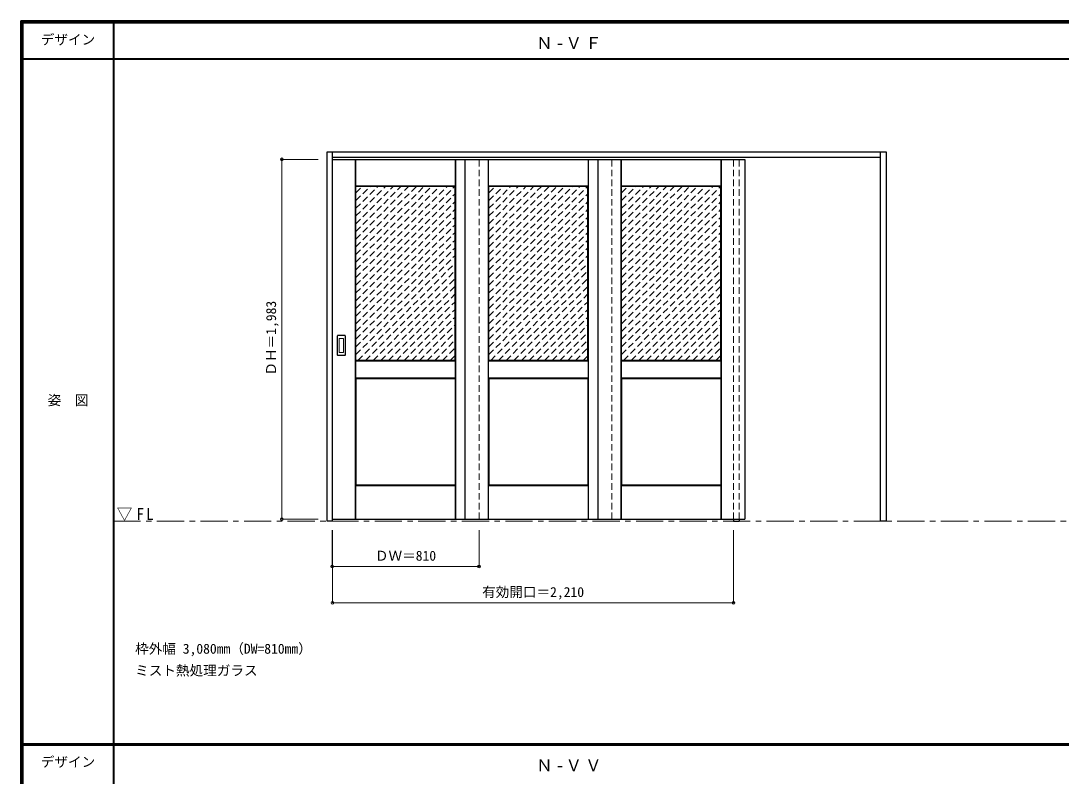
# Model space of a CAD drawing. Units: millimetres, scale not verified. Extents: x -6000 to 5700, y -4307 to 4260.
# Drawn here: x -6000 to -267, y 12 to 4175 of the extents above; entities that cross this region are included whole.
import ezdxf
from ezdxf.enums import TextEntityAlignment as Align

# ---------------------------------------------------------------- set-up
doc = ezdxf.new("R2010")
doc.units = ezdxf.units.MM
doc.header["$LTSCALE"] = 30
doc.header["$PDMODE"] = 32
doc.header["$PDSIZE"] = 15
doc.linetypes.add('CHAIN1', pattern=[8, 5, -1, 1, -1])
doc.linetypes.add('DASHED1', pattern=[1.8, 1.2, -0.6])
for name, color, linetype, lineweight in [('0-1_通り芯', 7, 'CHAIN1', 18), ('0-2_扉', 4, 'DASHED1', 9), ('0-3_仕上げ', 7, 'Continuous', 18), ('0-4_枠', 3, 'Continuous', 25), ('0-6_引手', 7, 'Continuous', 18), ('0-B_寸法', 4, 'Continuous', 9), ('0-C_ハッチ', 4, 'DASHED1', 9), ('F-1_枠', 6, 'Continuous', 40)]:
    doc.layers.add(name, color=color, linetype=linetype, lineweight=lineweight)
doc.layers.add('0-A_文字', color=7, linetype='Continuous')
doc.layers.add('F-A_文字', color=7, linetype='Continuous')
doc.styles.add('ＭＳ ゴシック', font='')
doc.styles.get('ＭＳ ゴシック').set_extended_font_data('MS Gothic')

msp = doc.modelspace()

# ---------------------------------------------------------------- linework, layer by layer
at = {"layer": '0-1_通り芯'}
msp.add_line((-5490, 1418), (5690, 1418), dxfattribs=at)
at = {"layer": '0-2_扉'}
for p, q in [((-4285, 3411.5), (-4282, 3411.5)), ((-4285, 1428.5), (-4285, 3411.5)), ((-3475, 1428.5), (-3475, 3411.5)), ((-2743, 1428.5), (-2743, 3411.5)), ((-4282, 1428.5), (-4285, 1428.5))]:
    msp.add_line(p, q, dxfattribs=at)
at = {"layer": '0-2_扉', "color": 3, "linetype": 'Continuous', "lineweight": 25}
for p, q in [((-3553, 3411.5), (-3553, 1428.5)), ((-2821, 3411.5), (-2821, 1428.5)), ((-4282, 1428.5), (-2011, 1428.5))]:
    msp.add_line(p, q, dxfattribs=at)
msp.add_lwpolyline([(-4282, 3411.5), (-2011, 3411.5), (-2011, 1428.5)], dxfattribs=at)
at = {"layer": '0-3_仕上げ'}
for p, q in [((-4157, 1428.5), (-4157, 3411.5)), ((-4155.5, 3264), (-4155.5, 3411.5)), ((-4154, 3265.5), (-4154, 3411.5)), ((-3606, 3265.5), (-3606, 3411.5)), ((-3604.5, 3264), (-3604.5, 3411.5)), ((-3603, 1428.5), (-3603, 3411.5)), ((-3425, 1428.5), (-3425, 3411.5)), ((-3423.5, 3264), (-3423.5, 3411.5)), ((-3422, 3265.5), (-3422, 3411.5)), ((-2874, 3265.5), (-2874, 3411.5)), ((-2872.5, 3264), (-2872.5, 3411.5)), ((-2871, 1428.5), (-2871, 3411.5)), ((-2693, 1428.5), (-2693, 3411.5)), ((-2691.5, 3264), (-2691.5, 3411.5)), ((-2690, 3265.5), (-2690, 3411.5)), ((-2142, 3265.5), (-2142, 3411.5)), ((-2140.5, 3264), (-2140.5, 3411.5)), ((-2139, 1428.5), (-2139, 3411.5)), ((-4154, 3265.5), (-4155.5, 3264)), ((-4153, 3261.5), (-4155.5, 3264)), ((-3606, 3265.5), (-4154, 3265.5)), ((-3422, 3265.5), (-3423.5, 3264)), ((-3421, 3261.5), (-3423.5, 3264)), ((-2874, 3265.5), (-3422, 3265.5)), ((-2690, 3265.5), (-2691.5, 3264)), ((-2689, 3261.5), (-2691.5, 3264)), ((-2142, 3265.5), (-2690, 3265.5)), ((-4155.5, 2206), (-4155.5, 2301)), ((-4154, 2207.5), (-4154, 2299.5)), ((-3606, 2299.5), (-4154, 2299.5)), ((-3607, 2303.5), (-3604.5, 2301)), ((-3606, 2299.5), (-3604.5, 2301)), ((-3606, 2207.5), (-3606, 2299.5)), ((-3604.5, 2206), (-3604.5, 2301)), ((-3423.5, 2206), (-3423.5, 2301)), ((-3422, 2207.5), (-3422, 2299.5)), ((-2874, 2299.5), (-3422, 2299.5)), ((-2875, 2303.5), (-2872.5, 2301)), ((-2874, 2299.5), (-2872.5, 2301)), ((-2874, 2207.5), (-2874, 2299.5)), ((-2872.5, 2206), (-2872.5, 2301)), ((-2691.5, 2206), (-2691.5, 2301)), ((-2690, 2207.5), (-2690, 2299.5)), ((-2142, 2299.5), (-2690, 2299.5)), ((-2143, 2303.5), (-2140.5, 2301)), ((-2142, 2299.5), (-2140.5, 2301)), ((-2142, 2207.5), (-2142, 2299.5)), ((-2140.5, 2206), (-2140.5, 2301)), ((-4154, 2207.5), (-4155.5, 2206)), ((-4153, 2203.5), (-4155.5, 2206)), ((-4154, 2207.5), (-3606, 2207.5)), ((-3422, 2207.5), (-3423.5, 2206)), ((-3421, 2203.5), (-3423.5, 2206)), ((-3422, 2207.5), (-2874, 2207.5)), ((-2690, 2207.5), (-2691.5, 2206)), ((-2689, 2203.5), (-2691.5, 2206)), ((-2690, 2207.5), (-2142, 2207.5)), ((-4155.5, 1428.5), (-4155.5, 1614)), ((-4154, 1428.5), (-4154, 1612.5)), ((-3606, 1612.5), (-4154, 1612.5)), ((-3607, 1616.5), (-3604.5, 1614)), ((-3606, 1612.5), (-3604.5, 1614)), ((-3606, 1428.5), (-3606, 1612.5)), ((-3604.5, 1428.5), (-3604.5, 1614)), ((-3423.5, 1428.5), (-3423.5, 1614)), ((-3422, 1428.5), (-3422, 1612.5)), ((-2874, 1612.5), (-3422, 1612.5)), ((-2875, 1616.5), (-2872.5, 1614)), ((-2874, 1612.5), (-2872.5, 1614)), ((-2874, 1428.5), (-2874, 1612.5)), ((-2872.5, 1428.5), (-2872.5, 1614)), ((-2691.5, 1428.5), (-2691.5, 1614)), ((-2690, 1428.5), (-2690, 1612.5)), ((-2142, 1612.5), (-2690, 1612.5)), ((-2143, 1616.5), (-2140.5, 1614)), ((-2142, 1612.5), (-2140.5, 1614)), ((-2142, 1428.5), (-2142, 1612.5)), ((-2140.5, 1428.5), (-2140.5, 1614))]:
    msp.add_line(p, q, dxfattribs=at)
at = {"layer": '0-3_仕上げ', "color": 3, "lineweight": 25}
for p, q in [((-4153, 2303.5), (-4153, 3261.5)), ((-3607, 3261.5), (-4153, 3261.5)), ((-3607, 2303.5), (-3607, 3261.5)), ((-3421, 2303.5), (-3421, 3261.5)), ((-2875, 3261.5), (-3421, 3261.5)), ((-2875, 2303.5), (-2875, 3261.5)), ((-2689, 2303.5), (-2689, 3261.5)), ((-2143, 3261.5), (-2689, 3261.5)), ((-2143, 2303.5), (-2143, 3261.5)), ((-3607, 2303.5), (-4153, 2303.5)), ((-2875, 2303.5), (-3421, 2303.5)), ((-2143, 2303.5), (-2689, 2303.5)), ((-4153, 2203.5), (-4153, 1616.5)), ((-3421, 2203.5), (-3421, 1616.5)), ((-2689, 2203.5), (-2689, 1616.5)), ((-3607, 1616.5), (-4153, 1616.5)), ((-2875, 1616.5), (-3421, 1616.5)), ((-2143, 1616.5), (-2689, 1616.5))]:
    msp.add_line(p, q, dxfattribs=at)
at = {"layer": '0-3_仕上げ'}
for points in [[(-3606, 3265.5), (-3604.5, 3264), (-3607, 3261.5)], [(-2874, 3265.5), (-2872.5, 3264), (-2875, 3261.5)], [(-2142, 3265.5), (-2140.5, 3264), (-2143, 3261.5)], [(-4154, 2299.5), (-4155.5, 2301), (-4153, 2303.5)], [(-3422, 2299.5), (-3423.5, 2301), (-3421, 2303.5)], [(-2690, 2299.5), (-2691.5, 2301), (-2689, 2303.5)], [(-3606, 2207.5), (-3604.5, 2206), (-3607, 2203.5)], [(-2874, 2207.5), (-2872.5, 2206), (-2875, 2203.5)], [(-2142, 2207.5), (-2140.5, 2206), (-2143, 2203.5)], [(-4154, 1612.5), (-4155.5, 1614), (-4153, 1616.5)], [(-3422, 1612.5), (-3423.5, 1614), (-3421, 1616.5)], [(-2690, 1612.5), (-2691.5, 1614), (-2689, 1616.5)]]:
    msp.add_lwpolyline(points, dxfattribs=at)
at = {"layer": '0-3_仕上げ', "color": 3, "lineweight": 25}
for points in [[(-4153, 2203.5), (-3607, 2203.5), (-3607, 1616.5)], [(-3421, 2203.5), (-2875, 2203.5), (-2875, 1616.5)], [(-2689, 2203.5), (-2143, 2203.5), (-2143, 1616.5)]]:
    msp.add_lwpolyline(points, dxfattribs=at)
at = {"layer": '0-4_枠'}
for p, q in [((-4282, 1418), (-4282, 3453)), ((-1262, 1418), (-1262, 3453)), ((-4282, 3423), (-1262, 3423)), ((-2072, 1428.5), (-2072, 1418)), ((-2072, 1418), (-2042, 1418)), ((-2042, 1428.5), (-2042, 1418)), ((-1232, 1418), (-1262, 1418))]:
    msp.add_line(p, q, dxfattribs=at)
at = {"layer": '0-4_枠', "color": 4, "linetype": 'DASHED1', "lineweight": 9}
for p, q in [((-2072, 1428.5), (-2072, 3423)), ((-2042, 1428.5), (-2042, 3423))]:
    msp.add_line(p, q, dxfattribs=at)
at = {"layer": '0-4_枠'}
for points in [[(-4282, 1418), (-4312, 1418), (-4312, 3453)], [(-4312, 3453), (-1232, 3453), (-1232, 1418)]]:
    msp.add_lwpolyline(points, dxfattribs=at)
at = {"layer": '0-6_引手', "color": 3, "lineweight": 25}
for p, q in [((-4255, 2332.5), (-4255, 2439.5)), ((-4214.5, 2441), (-4253.5, 2441)), ((-4213, 2439.5), (-4213, 2332.5)), ((-4214.5, 2331), (-4253.5, 2331))]:
    msp.add_line(p, q, dxfattribs=at)
at = {"layer": '0-6_引手'}
for p, q in [((-4246.5, 2348.5), (-4246.5, 2423.5)), ((-4223, 2425), (-4245, 2425)), ((-4221.5, 2423.5), (-4221.5, 2348.5)), ((-4223, 2347), (-4245, 2347))]:
    msp.add_line(p, q, dxfattribs=at)
at = {"layer": '0-6_引手', "color": 3, "lineweight": 25}
for centre, start, end in [((-4253.5, 2439.5), 90, 180), ((-4214.5, 2439.5), 0, 90), ((-4253.5, 2332.5), 180, 270), ((-4214.5, 2332.5), 270, 0)]:
    msp.add_arc(centre, 1.5, start, end, dxfattribs=at)
at = {"layer": '0-6_引手'}
for centre, start, end in [((-4245, 2423.5), 90, 180), ((-4223, 2423.5), 0, 90), ((-4245, 2348.5), 180, 270), ((-4223, 2348.5), 270, 0)]:
    msp.add_arc(centre, 1.5, start, end, dxfattribs=at)
at = {"layer": '0-B_寸法'}
for p, q in [((-4562, 3411.5), (-4562, 1428.5)), ((-4562, 3411.5), (-4362, 3411.5)), ((-4562, 1428.5), (-4362, 1428.5)), ((-4285, 1168), (-4285, 1368)), ((-4282, 968), (-4282, 1368)), ((-3475, 1168), (-3475, 1368)), ((-2072, 968), (-2072, 1368)), ((-4285, 1168), (-3475, 1168)), ((-4282, 968), (-2072, 968))]:
    msp.add_line(p, q, dxfattribs=at)
at = {"layer": '0-B_寸法', "color": 7}
for p in [(-4562, 3411.5), (-4562, 1428.5), (-4285, 1168), (-3475, 1168), (-4282, 968), (-2072, 968)]:
    msp.add_point(p, dxfattribs=at)
at = {"layer": '0-C_ハッチ'}
for p, q in [((-4153, 3226.56), (-4118.06, 3261.5)), ((-4153, 3141.71), (-4033.21, 3261.5)), ((-4153, 3184.13), (-4075.63, 3261.5)), ((-4153, 2759.87), (-3651.37, 3261.5)), ((-4153, 2802.29), (-3693.8, 3261.5)), ((-4153, 2844.72), (-3736.22, 3261.5)), ((-4153, 2887.15), (-3778.65, 3261.5)), ((-4153, 2929.57), (-3821.07, 3261.5)), ((-4153, 2972), (-3863.5, 3261.5)), ((-4153, 3014.43), (-3905.93, 3261.5)), ((-4153, 3056.85), (-3948.35, 3261.5)), ((-4153, 3099.28), (-3990.78, 3261.5)), ((-4153, 2717.44), (-3608.94, 3261.5)), ((-4153, 2675.02), (-3607, 3221.02)), ((-3421, 3226.56), (-3386.06, 3261.5)), ((-3421, 3141.71), (-3301.21, 3261.5)), ((-3421, 3184.13), (-3343.63, 3261.5)), ((-3421, 2759.87), (-2919.37, 3261.5)), ((-3421, 2802.29), (-2961.8, 3261.5)), ((-3421, 2844.72), (-3004.22, 3261.5)), ((-3421, 2887.15), (-3046.65, 3261.5)), ((-3421, 2929.57), (-3089.07, 3261.5)), ((-3421, 2972), (-3131.5, 3261.5)), ((-3421, 3014.43), (-3173.93, 3261.5)), ((-3421, 3056.85), (-3216.35, 3261.5)), ((-3421, 3099.28), (-3258.78, 3261.5)), ((-3421, 2717.44), (-2876.94, 3261.5)), ((-3421, 2675.02), (-2875, 3221.02)), ((-2689, 3226.56), (-2654.06, 3261.5)), ((-2689, 3141.71), (-2569.21, 3261.5)), ((-2689, 3184.13), (-2611.63, 3261.5)), ((-2689, 2759.87), (-2187.37, 3261.5)), ((-2689, 2802.29), (-2229.8, 3261.5)), ((-2689, 2844.72), (-2272.22, 3261.5)), ((-2689, 2887.15), (-2314.65, 3261.5)), ((-2689, 2929.57), (-2357.07, 3261.5)), ((-2689, 2972), (-2399.5, 3261.5)), ((-2689, 3014.43), (-2441.93, 3261.5)), ((-2689, 3056.85), (-2484.35, 3261.5)), ((-2689, 3099.28), (-2526.78, 3261.5)), ((-2689, 2717.44), (-2144.94, 3261.5)), ((-2689, 2675.02), (-2143, 3221.02)), ((-4153, 2632.59), (-3607, 3178.59)), ((-3421, 2632.59), (-2875, 3178.59)), ((-2689, 2632.59), (-2143, 3178.59)), ((-4153, 2590.16), (-3607, 3136.16)), ((-3421, 2590.16), (-2875, 3136.16)), ((-2689, 2590.16), (-2143, 3136.16)), ((-4153, 2547.74), (-3607, 3093.74)), ((-4153, 2505.31), (-3607, 3051.31)), ((-3421, 2547.74), (-2875, 3093.74)), ((-3421, 2505.31), (-2875, 3051.31)), ((-2689, 2547.74), (-2143, 3093.74)), ((-2689, 2505.31), (-2143, 3051.31)), ((-4153, 2462.88), (-3607, 3008.88)), ((-3421, 2462.88), (-2875, 3008.88)), ((-2689, 2462.88), (-2143, 3008.88)), ((-4153, 2420.46), (-3607, 2966.46)), ((-4153, 2378.03), (-3607, 2924.03)), ((-3421, 2420.46), (-2875, 2966.46)), ((-3421, 2378.03), (-2875, 2924.03)), ((-2689, 2420.46), (-2143, 2966.46)), ((-2689, 2378.03), (-2143, 2924.03)), ((-4153, 2335.6), (-3607, 2881.6)), ((-3421, 2335.6), (-2875, 2881.6)), ((-2689, 2335.6), (-2143, 2881.6)), ((-4142.68, 2303.5), (-3607, 2839.18)), ((-3410.68, 2303.5), (-2875, 2839.18)), ((-2678.68, 2303.5), (-2143, 2839.18)), ((-4100.25, 2303.5), (-3607, 2796.75)), ((-4057.83, 2303.5), (-3607, 2754.33)), ((-3368.25, 2303.5), (-2875, 2796.75)), ((-3325.83, 2303.5), (-2875, 2754.33)), ((-2636.25, 2303.5), (-2143, 2796.75)), ((-2593.83, 2303.5), (-2143, 2754.33)), ((-4015.4, 2303.5), (-3607, 2711.9)), ((-3283.4, 2303.5), (-2875, 2711.9)), ((-2551.4, 2303.5), (-2143, 2711.9)), ((-3972.97, 2303.5), (-3607, 2669.47)), ((-3240.97, 2303.5), (-2875, 2669.47)), ((-2508.97, 2303.5), (-2143, 2669.47)), ((-3930.55, 2303.5), (-3607, 2627.05)), ((-3888.12, 2303.5), (-3607, 2584.62)), ((-3198.55, 2303.5), (-2875, 2627.05)), ((-3156.12, 2303.5), (-2875, 2584.62)), ((-2466.55, 2303.5), (-2143, 2627.05)), ((-2424.12, 2303.5), (-2143, 2584.62)), ((-3845.69, 2303.5), (-3607, 2542.19)), ((-3113.69, 2303.5), (-2875, 2542.19)), ((-2381.69, 2303.5), (-2143, 2542.19)), ((-3803.27, 2303.5), (-3607, 2499.77)), ((-3071.27, 2303.5), (-2875, 2499.77)), ((-2339.27, 2303.5), (-2143, 2499.77)), ((-3760.84, 2303.5), (-3607, 2457.34)), ((-3718.41, 2303.5), (-3607, 2414.91)), ((-3028.84, 2303.5), (-2875, 2457.34)), ((-2986.41, 2303.5), (-2875, 2414.91)), ((-2296.84, 2303.5), (-2143, 2457.34)), ((-2254.41, 2303.5), (-2143, 2414.91)), ((-3675.99, 2303.5), (-3607, 2372.49)), ((-2943.99, 2303.5), (-2875, 2372.49)), ((-2211.99, 2303.5), (-2143, 2372.49)), ((-3633.56, 2303.5), (-3607, 2330.06)), ((-2901.56, 2303.5), (-2875, 2330.06)), ((-2169.56, 2303.5), (-2143, 2330.06))]:
    msp.add_line(p, q, dxfattribs=at)
at = {"layer": 'F-1_枠'}
for p, q in [((-6000, 4175), (5700, 4175)), ((-6000, 4175), (-6000, -4205)), ((-6000, 4170), (5700, 4170)), ((-6000, 4165), (5700, 4165)), ((-5995, 4175), (-5995, -4205)), ((-5990, 4175), (-5990, -4205)), ((-5490, 4175), (-5490, -3790)), ((-6000, 3965), (5700, 3965)), ((-6000, 190.5), (5700, 190.5)), ((-6000, 187.5), (5700, 187.5)), ((-6000, 184.5), (5700, 184.5))]:
    msp.add_line(p, q, dxfattribs=at)

# ---------------------------------------------------------------- texts
at = {"layer": '0-A_文字', "style": 'ＭＳ ゴシック'}
for s, p in [('枠外幅 3,080mm（DW=810mm）', (-5370, 670.5)), ('ミスト熱処理ガラス', (-5370, 550.5))]:
    msp.add_text(s, height=54.99, dxfattribs=at).set_placement(p, align=Align.BOTTOM_LEFT)
at = {"layer": '0-A_文字', "char_height": 65.98, "attachment_point": 7, "style": 'ＭＳ ゴシック'}
for s, insert in [('\\T1.2;Ｎ-ＶＦ', (-3160, 4020)), ('\\T1.26;\\W0.95;▽FL', (-5471.25, 1418)), ('\\T1.2;Ｎ-ＶＶ', (-3160, 39.5))]:
    msp.add_mtext(s, dxfattribs=dict(at, insert=insert))
at = {"layer": '0-B_寸法', "color": 7, "style": 'ＭＳ ゴシック'}
msp.add_text('ＤＨ＝1,983', height=54.99, rotation=90, dxfattribs=at).set_placement((-4577, 2219.75), align=Align.BOTTOM_LEFT)
for s, p in [('ＤＷ＝810', (-4048.75, 1183)), ('有効開口＝2,210', (-3458.25, 983))]:
    msp.add_text(s, height=54.99, dxfattribs=at).set_placement(p, align=Align.BOTTOM_LEFT)
at = {"layer": 'F-A_文字', "style": 'ＭＳ ゴシック'}
for s, p in [('デザイン', (-5890, 4027.5)), ('姿\u3000図', (-5852.5, 2040.25)), ('デザイン', (-5890, 47))]:
    msp.add_text(s, height=54.99, dxfattribs=at).set_placement(p, align=Align.BOTTOM_LEFT)

doc.saveas('drawing.dxf')
